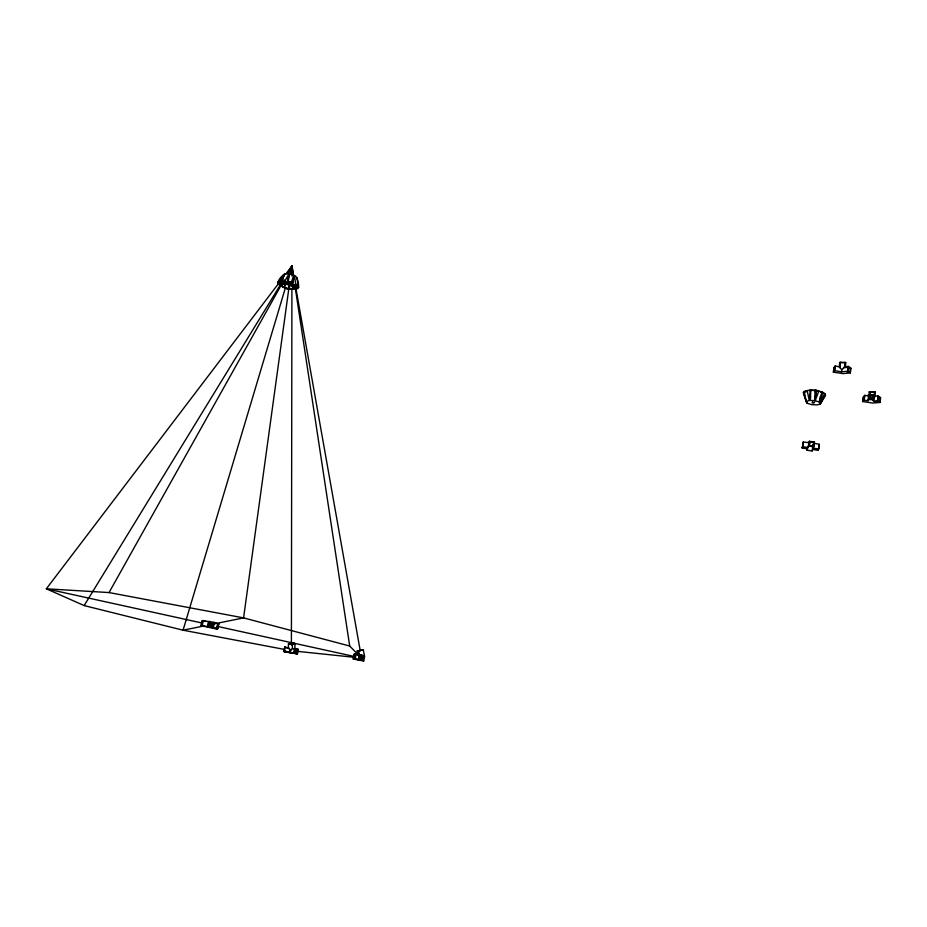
<?xml version="1.0" encoding="UTF-8"?>
<svg xmlns="http://www.w3.org/2000/svg" width="927" height="927" viewBox="0 0 927 927"><rect width="100%" height="100%" fill="white"/><g stroke="black" fill="none" stroke-linecap="round" stroke-linejoin="round"><path stroke-width="1.39" d="M288.436 647.915L284.786 646.895L283.789 651.507L289.977 652.689L290.418 650.684L288.436 647.915L288.436 643.929L290.997 642.863L294.948 643.477L294.937 649.016M289.537 289.05L289.537 286.107M291.402 644.937L291.912 289.085M291.924 276.061L291.947 265.933L285.829 273.975M290.418 650.684L292.387 648.541L292.399 644.543L294.948 643.477M815.934 396.096L816.027 393.349L815.54 396.941M820.418 403.813L819.375 402.04L822.933 392.469L816.258 390.244L810.221 390.29L809.653 400.371L806.108 401.518L807.197 403.28L811.82 404.682L817.278 404.902L820.302 403.963L825.551 395.226L824.787 393.593L820.395 391.588M810.511 398.564L810.673 395.806M818.981 391.182L815.297 390.522L814.717 400.626L819.375 402.04L819.63 399.433M815.354 393.233L815.517 390.244L814.787 390.464M841.82 369.769L844.624 366.802L848.332 366.397L850.974 368.112L850.349 372.897L843.257 373.616L833.361 372.19L834.648 370.661L841.542 371.831L841.82 369.769L839.375 366.918L839.642 362.469L845.737 362.469L845.447 367.416M840.082 367.868L840.326 363.813M844.578 367.127L844.845 362.666L845.737 362.469M862.77 401.576L864.184 400.151L868.356 400.858L868.448 394.659L873.755 394.914L874.242 396.235L878.066 395.956L880.65 397.602L880.047 402.445L872.77 403.048L862.77 401.576L863.385 396.768L864.798 395.319L868.97 396.026L869.213 391.889L875.308 391.843L874.984 396.814M869.874 394.068L870.024 391.6M872.805 398.413L870.163 398.286L870.337 395.632M875.308 391.843L874.509 392.133L873.651 401.124L877.452 400.812L880.047 402.445M820.024 396.895L819.642 402.202L824.787 393.593M877.452 400.812L878.066 395.956M879.804 401.634L880.256 398.007L878.309 396.768L877.857 400.406L879.804 401.634L874.949 402.04M873.941 392.075L874.543 391.843L869.978 391.878L869.653 396.93L873.616 397.127L873.014 395.493L869.039 395.296L868.576 398.934L872.562 399.131L873.176 400.8M869.364 399.398L869.677 396.976M872.562 399.131L873.014 395.493M873.651 401.124L873.755 394.914M864.184 400.151L864.798 395.319M847.255 372.376L850.094 372.086L850.557 368.494L848.576 367.208L844.022 367.695M850.349 372.897L847.707 371.194L848.332 366.397M848.576 367.208L848.112 370.812L850.094 372.086M833.361 372.19L833.987 367.44L835.285 365.887L839.375 366.918M834.08 367.834L833.605 371.403L834.567 370.255L835.042 366.675M834.648 370.661L835.285 365.887M298.668 287.37L297.463 288.691L292.781 289.108L293.963 287.799L298.193 286.119L295.736 284.149L291.553 285.829L293.036 282.862L294.044 275.412C286.327 271.333 281.113 274.67 277.694 282.619L281.623 285.69L282.758 284.357L286.872 284.427L291.518 285.852L293.963 287.799L298.668 287.37C298.656 276.976 292.561 268.239 291.553 285.829L291.298 281.762M807.382 447.868L807.058 450.244L812.156 450.951L812.469 448.575M812.794 446.49L813.755 442.492L809.897 441.959L808.947 445.968M813.755 442.492L813.28 446.096L809.41 445.563L809.897 441.959M813.906 443.419L819.364 444.172L818.726 448.958L813.257 448.204L814.485 441.97L809.329 441.275L808.124 447.498L802.678 446.756L802.179 448.089L807.602 448.842L807.058 450.244M813.257 448.204L814.485 441.97M812.156 450.951L812.724 449.549L818.17 450.29L819.213 444.937M291.53 289.097L288.714 289.039L289.433 283.72M287.926 282.017L287.625 284.218L291.136 285.307L291.437 283.094M291.136 285.307L292.642 280.197M802.179 448.089L803.327 441.97L808.773 442.712M802.678 446.756L803.327 441.97M808.124 447.498L809.329 441.275M286.86 284.38L288.876 273.882L284.983 280.835L286.86 284.38L288.332 281.414L289.363 273.963L286.872 284.427M289.78 281.669L243.581 617.892L209.908 624.74L212.723 625.354M290.765 274.519L291.947 265.933L287.405 273.349M810.627 393.894L809.653 400.371L814.717 400.626L816.258 390.244L815.227 400.719L818.784 391.124M282.862 277.868L283.291 275.273L281.159 279.073M284.01 276.501L284.438 273.905L277.694 282.619M811.206 390L809.213 400.406L807.185 390.568L811.206 390L809.259 390.661M353.535 658.39L354.601 658.332L355.354 654.636L354.288 654.694L353.535 658.39L355.875 658.9M355.667 654.01L354.241 654.091L353.233 659.016L354.659 658.946L355.667 654.01L364.415 655.934L363.349 649.92L361.495 650.117M354.659 658.946L358.482 659.781L359.108 654.462L364.693 656.119L363.697 661.044L353.233 659.016M358.726 658.552L359.108 654.462M359.595 655.192L359.305 659.364L359.595 655.192L363.963 656.617L362.793 660.325L363.963 656.617M363.268 655.887L362.515 659.607L358.842 658.912M363.697 661.044L363.002 660.337L364.01 655.389M292.387 648.541L298.401 649.387L297.416 654.01L283.789 651.507M289.977 652.689L293.72 653.083L294.716 648.448M297.08 653.315L297.822 649.85L295.053 649.143L294.311 652.62L297.08 653.315L294.195 653.014M284.485 651.971L284.971 649.665M212.329 627.741L213.361 627.544L214.519 622.434L213.488 622.654L218.83 623.836L217.683 628.912L212.329 627.741L212.909 625.192M213.743 622.932L212.596 623.176L211.727 626.988L212.874 626.768L213.743 622.932L208.818 622.341M214.519 622.434L202.144 620.569L200.974 625.644L216.698 629.085L217.555 625.296M217.254 627.173L217.822 624.636M218.563 624.497L217.694 628.297L214.577 627.915M205.215 621.553L202.816 621.02L201.935 624.844L201.24 624.983L203.639 625.516M200.974 625.644L201.901 625.458L203.083 620.36M201.901 625.458L207.277 626.629L208.448 621.542M207.277 626.629L208.297 626.432L209.467 621.322M287.277 281.901L288.552 276.35M209.954 622.098L209.073 625.934L212.874 626.768M291.553 285.829L294.438 275.597L295.736 284.149M288.888 286.003L288.054 288.807L284.566 287.729L285.4 284.925M285.319 288.1L183.059 630.198L84.148 605.586L46.35 588.796L280.58 280.869M289.456 274.241L291.947 265.933L293.708 275.922M802.805 443.755L803.188 442.735M820.638 396.119L822.098 392.191M802.318 447.324L802.689 446.327M812.075 446.698L812.712 445.111M818.17 450.29L818.738 448.529M292.619 289.108L295.458 289.166C292.399 288.83 279.838 290.336 285.806 283.998M287.625 284.218L288.737 281.97L292.26 283.059M281.588 281.229L284.705 281.275L286.13 283.963L283.025 283.917L281.588 281.229L283.465 277.903M202.862 623.187L46.35 588.796L109.038 592.562L284.172 279.803M287.706 273.5L291.947 265.933L293.465 275.933M283.025 283.917L284.172 281.854M278.83 281.263L282.723 284.322L280.835 280.777L284.74 273.824M820.302 403.963L824.682 396.211M280.823 285.817L278.216 283.871L279.687 281.472M84.148 605.586L280.603 284.462M280.707 285.829L284.056 287.613L281.495 285.701L282.515 284.033M283.535 283.303L285.076 281.205M278.332 282.839L279.189 281.82L282.132 284.137L281.263 285.145L278.332 282.839L283.025 276.779M283.697 275.794L284.554 274.763M293.511 288.9L294.404 287.903L297.926 287.59L297.022 288.575L293.511 288.9L293.013 286.072M294.195 287.347L297.358 286.084L295.516 284.612L292.341 285.875L294.195 287.347L293.813 284.821M806.223 401.368L804.207 391.565L807.313 390.626M806.108 401.518L803.396 392.561L807.011 391.391M810.986 390.279L811.728 390.07M202.121 621.183L202.816 621.02M844.312 362.619L844.984 362.469M840.407 362.469L841.09 362.318M202.839 626.177L183.059 630.198L284.357 649.398M218.83 623.836L213.859 623.153M357.208 650.951L358.645 650.847L359.352 654.821L357.915 654.902L357.208 650.951L361.901 650.012M358.645 650.847L363.349 649.92M293.963 287.799L293.361 285.041M216.698 629.085L217.683 628.912M804.207 391.565L807.116 391.09M847.73 368.795L850.557 368.494M841.542 371.831L847.707 371.194M877.823 398.216L880.256 398.007M357.973 650.824L359.05 650.742M358.842 655.702L359.919 655.644M362.967 656.015L364.415 655.934M280.835 280.777L284.983 280.835M839.642 362.469L844.845 362.666M869.213 391.889L874.509 392.133M810.221 390.29L815.297 390.522M872.979 398.622L868.808 398.1M867.834 399.502L873.141 399.769M355.516 654.671L358.042 654.926M294.079 648.946L298.401 649.387M294.937 649.549L297.822 649.85M358.679 656.142L363.546 656.64M294.253 651.021L354.381 657.313M358.668 657.764L361.53 658.066L361.032 655.215M808.68 446.072L813.836 446.779M288.436 643.929L292.399 644.543M109.038 592.562L243.581 617.892L349.688 646.026L361.53 658.066L358.726 657.452M358.1 659.41L363.002 660.337M283.998 650.997L290.418 652.214L290.719 650.777L289.317 648.402L284.751 647.533L285.261 647.88M203.488 620.858L206.165 621.449M354.241 654.091L357.915 654.902M360.058 655.667L363.72 656.478L358.969 655.725M209.004 622.515L211.507 623.071M216.93 626.281L355.922 656.826M354.601 658.332L356.953 658.854M208.297 626.432L213.361 627.544M293.72 653.083L297.416 654.01M288.332 281.414L293.036 282.862M820.175 391.518L822.933 392.469M820.998 392.017L824.323 393.546L824.903 394.775M278.216 283.871L281.576 285.655M278.946 284.346L281.495 285.701M284.786 646.895L285.47 647.37M288.714 289.039L283.407 287.103L284.056 287.613M803.396 392.561L806.919 403.118M869.039 395.296L870.163 398.286M868.448 394.659L868.958 395.98M295.736 287.324L360.267 650.939M296.895 277.59L298.193 286.119M294.763 284.508L349.688 646.026M292.295 285.11L292.781 289.108M863.489 397.185L863.025 400.8L864.091 399.722L864.543 396.096L863.489 397.185M210.73 623.558L209.873 627.347L211.008 627.127L211.866 623.326L210.73 623.558M294.137 643.535L292.225 644.335L289.247 643.871L291.171 643.071L294.137 643.535M812.434 402.179C810.65 403.952 817.973 402.469 812.434 402.179"/></g></svg>
